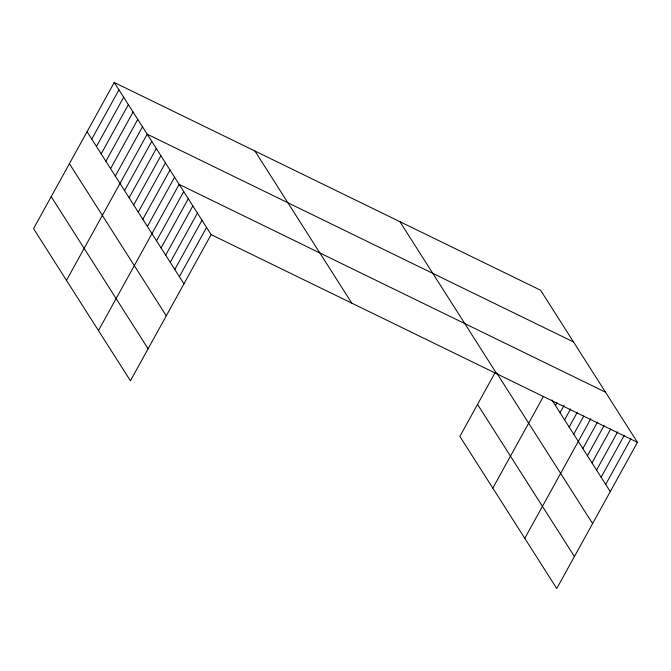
<?xml version="1.0" encoding="UTF-8"?>
<svg xmlns="http://www.w3.org/2000/svg" width="671" height="671" viewBox="0 0 671 671"><rect width="100%" height="100%" fill="white"/><g stroke="black" fill="none" stroke-linecap="round" stroke-linejoin="round"><path stroke-width="1.01" d="M114.246 82.466L33.55 228.643L130.426 380.776L211.122 234.598L114.246 82.466L540.574 290.224L637.45 442.357L556.754 588.534L459.878 436.402L495.223 372.371M91.768 139.09L118.952 89.855M96.473 146.479L123.657 97.245M101.178 153.869L128.362 104.634M105.884 161.258L133.068 112.023M110.589 168.647L137.773 119.413M115.295 176.037L142.478 126.802M66.488 280.369L147.184 134.192L573.512 341.95M124.571 190.598L151.747 141.363M129.134 197.769L156.318 148.534M133.705 204.94L160.881 155.706M138.268 212.111L165.452 162.877M142.839 219.283L170.015 170.048M147.402 226.463L174.586 177.219M98.461 330.568L179.149 184.391L605.477 392.158M156.536 240.805L183.72 191.562M161.107 247.976L188.283 198.742M165.67 255.148L192.854 205.913M170.241 262.319L197.417 213.084M174.804 269.49L201.988 220.256M179.375 276.662L206.551 227.427M492.816 488.127L543.384 396.519M555.462 405.536L556.972 402.793M560.033 412.707L564.059 405.41M564.596 419.878L570.635 408.933M569.167 427.05L577.219 412.455M573.73 434.221L583.804 415.986M524.789 538.335L590.883 418.595M582.864 448.563L597.467 422.126M587.435 455.735L604.043 425.649M591.998 462.906L610.627 429.172M596.569 470.077L617.706 431.788M601.132 477.249L624.29 435.311M605.703 484.42L630.866 438.834M211.122 234.598L637.45 442.357M551.914 399.95L610.266 491.6M496.775 373.093L592.61 523.59M399.882 221.665L496.758 373.797M477.534 404.412L574.418 556.544M254.93 151.025L351.814 303.158M87.062 131.701L183.938 283.833M69.407 163.69L166.282 315.823M51.206 196.653L148.09 348.786"/></g></svg>
